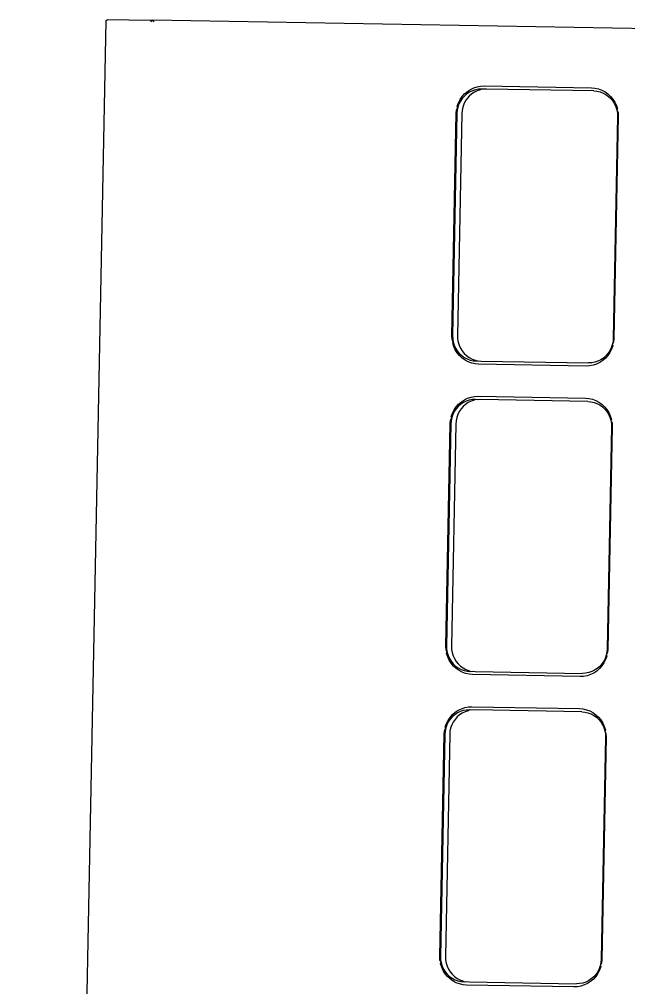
# Model space of a CAD drawing. Header units: millimetres. Extents: x 44692 to 333458, y -26854 to 14445.
# Drawn here: x 314008.7 to 314042.6, y -18658.2 to -18604.3 of the extents above; entities that cross this region are included whole.
import ezdxf

# ---------------------------------------------------------------- set-up
doc = ezdxf.new("R2010")
doc.units = ezdxf.units.MM
doc.header["$LTSCALE"] = 100
doc.layers.add('Muebles', color=112, linetype='Continuous')

msp = doc.modelspace()

# ---------------------------------------------------------------- linework, layer by layer
at = {"layer": 'Muebles'}
for p, q in [((314013.534, -18604.365), (314008.728, -18850.928)), ((314013.534, -18604.365), (314013.622, -18604.278)), ((314013.622, -18604.278), (314016.007, -18604.32)), ((314016.007, -18604.32), (314016.143, -18604.322)), ((314016.007, -18604.32), (314016.071, -18604.409)), ((314016.143, -18604.322), (314016.207, -18604.412)), ((314121.473, -18606.18), (314016.143, -18604.322)), ((314033.654, -18608.286), (314033.822, -18608.176)), ((314033.822, -18608.176), (314034.003, -18608.088)), ((314034.003, -18608.088), (314034.193, -18608.026)), ((314034.271, -18608.163), (314034.097, -18608.195)), ((314034.193, -18608.026), (314034.389, -18607.99)), ((314034.448, -18608.154), (314034.271, -18608.163)), ((314034.448, -18608.154), (314034.37, -18608.2)), ((314034.389, -18607.99), (314034.582, -18607.98)), ((314034.544, -18608.168), (314034.448, -18608.154)), ((314034.721, -18608.159), (314034.544, -18608.168)), ((314034.582, -18607.98), (314040.559, -18608.086)), ((314040.686, -18608.264), (314034.721, -18608.159)), ((314040.559, -18608.086), (314040.751, -18608.102)), ((314040.751, -18608.102), (314040.946, -18608.145)), ((314040.946, -18608.145), (314041.134, -18608.214)), ((314033.253, -18608.738), (314033.367, -18608.57)), ((314033.365, -18608.678), (314033.264, -18608.827)), ((314033.484, -18608.544), (314033.365, -18608.678)), ((314033.367, -18608.57), (314033.502, -18608.419)), ((314033.619, -18608.426), (314033.484, -18608.544)), ((314033.502, -18608.419), (314033.654, -18608.286)), ((314033.638, -18608.683), (314033.537, -18608.832)), ((314033.768, -18608.328), (314033.619, -18608.426)), ((314033.757, -18608.548), (314033.638, -18608.683)), ((314033.893, -18608.431), (314033.757, -18608.548)), ((314033.929, -18608.251), (314033.768, -18608.328)), ((314034.041, -18608.333), (314033.893, -18608.431)), ((314034.097, -18608.195), (314033.929, -18608.251)), ((314034.202, -18608.256), (314034.041, -18608.333)), ((314034.37, -18608.2), (314034.202, -18608.256)), ((314040.686, -18608.264), (314040.862, -18608.279)), ((314040.862, -18608.279), (314041.035, -18608.318)), ((314041.035, -18608.318), (314041.201, -18608.379)), ((314041.134, -18608.214), (314041.31, -18608.308)), ((314041.201, -18608.379), (314041.358, -18608.462)), ((314041.31, -18608.308), (314041.474, -18608.424)), ((314041.358, -18608.462), (314041.503, -18608.565)), ((314041.474, -18608.424), (314041.621, -18608.562)), ((314041.503, -18608.565), (314041.634, -18608.687)), ((314041.621, -18608.562), (314041.75, -18608.718)), ((314041.634, -18608.687), (314041.748, -18608.826)), ((314033.051, -18609.313), (314033.122, -18609.159)), ((314033.122, -18609.159), (314033.084, -18609.337)), ((314033.094, -18609.113), (314033.161, -18608.92)), ((314033.122, -18609.159), (314033.094, -18609.113)), ((314033.182, -18608.988), (314033.122, -18609.159)), ((314033.161, -18608.92), (314033.253, -18608.738)), ((314033.264, -18608.827), (314033.182, -18608.988)), ((314033.395, -18609.164), (314033.357, -18609.341)), ((314033.455, -18608.993), (314033.395, -18609.164)), ((314033.537, -18608.832), (314033.455, -18608.993)), ((314041.748, -18608.826), (314041.843, -18608.978)), ((314041.75, -18608.718), (314041.857, -18608.89)), ((314041.843, -18608.978), (314041.918, -18609.143)), ((314041.857, -18608.89), (314041.942, -18609.075)), ((314041.918, -18609.143), (314041.972, -18609.315)), ((314041.942, -18609.075), (314042.002, -18609.27)), ((314032.793, -18621.884), (314033.034, -18609.511)), ((314033.069, -18609.517), (314032.828, -18621.879)), ((314033.034, -18609.511), (314033.051, -18609.313)), ((314033.084, -18609.337), (314033.069, -18609.517)), ((314033.342, -18609.522), (314033.101, -18621.884)), ((314033.357, -18609.341), (314033.342, -18609.522)), ((314042.011, -18609.675), (314041.77, -18622.037)), ((314042.046, -18609.67), (314041.805, -18622.043)), ((314042.002, -18609.27), (314041.972, -18609.315)), ((314041.972, -18609.315), (314042.003, -18609.494)), ((314041.972, -18609.315), (314042.037, -18609.471)), ((314042.003, -18609.494), (314042.011, -18609.675)), ((314042.037, -18609.471), (314042.046, -18609.67)), ((314032.802, -18622.083), (314032.793, -18621.884)), ((314032.867, -18622.239), (314032.802, -18622.083)), ((314032.828, -18621.879), (314032.836, -18622.06)), ((314032.836, -18622.06), (314032.867, -18622.239)), ((314033.101, -18621.884), (314033.109, -18622.065)), ((314033.109, -18622.065), (314033.14, -18622.244)), ((314041.77, -18622.037), (314041.755, -18622.218)), ((314041.805, -18622.043), (314041.788, -18622.241)), ((314032.837, -18622.284), (314032.867, -18622.239)), ((314032.897, -18622.479), (314032.837, -18622.284)), ((314032.867, -18622.239), (314032.921, -18622.412)), ((314032.982, -18622.664), (314032.897, -18622.479)), ((314032.921, -18622.412), (314032.996, -18622.576)), ((314033.089, -18622.836), (314032.982, -18622.664)), ((314032.996, -18622.576), (314033.091, -18622.728)), ((314033.091, -18622.728), (314033.205, -18622.867)), ((314033.14, -18622.244), (314033.194, -18622.416)), ((314033.194, -18622.416), (314033.269, -18622.58)), ((314033.269, -18622.58), (314033.364, -18622.733)), ((314041.575, -18622.727), (314041.474, -18622.876)), ((314041.656, -18622.566), (314041.575, -18622.727)), ((314041.677, -18622.634), (314041.586, -18622.816)), ((314041.717, -18622.395), (314041.656, -18622.566)), ((314041.745, -18622.441), (314041.677, -18622.634)), ((314041.755, -18622.218), (314041.717, -18622.395)), ((314041.788, -18622.241), (314041.717, -18622.395)), ((314041.717, -18622.395), (314041.745, -18622.441)), ((314033.218, -18622.992), (314033.089, -18622.836)), ((314033.205, -18622.867), (314033.336, -18622.989)), ((314033.365, -18623.13), (314033.218, -18622.992)), ((314033.336, -18622.989), (314033.481, -18623.092)), ((314033.364, -18622.733), (314033.478, -18622.871)), ((314033.528, -18623.246), (314033.365, -18623.13)), ((314033.478, -18622.871), (314033.609, -18622.993)), ((314033.481, -18623.092), (314033.638, -18623.175)), ((314033.705, -18623.34), (314033.528, -18623.246)), ((314033.609, -18622.993), (314033.754, -18623.097)), ((314033.638, -18623.175), (314033.804, -18623.236)), ((314033.754, -18623.097), (314033.911, -18623.18)), ((314033.804, -18623.236), (314033.977, -18623.275)), ((314033.911, -18623.18), (314034.077, -18623.241)), ((314034.077, -18623.241), (314034.153, -18623.29)), ((314041.07, -18623.226), (314040.91, -18623.303)), ((314041.219, -18623.128), (314041.07, -18623.226)), ((314041.337, -18623.135), (314041.185, -18623.268)), ((314041.355, -18623.01), (314041.219, -18623.128)), ((314041.472, -18622.984), (314041.337, -18623.135)), ((314041.474, -18622.876), (314041.355, -18623.01)), ((314041.586, -18622.816), (314041.472, -18622.984)), ((314033.893, -18623.409), (314033.705, -18623.34)), ((314034.087, -18623.452), (314033.893, -18623.409)), ((314033.977, -18623.275), (314034.153, -18623.29)), ((314034.28, -18623.469), (314034.087, -18623.452)), ((314034.153, -18623.29), (314034.25, -18623.28)), ((314034.25, -18623.28), (314034.426, -18623.295)), ((314040.257, -18623.574), (314034.28, -18623.469)), ((314034.426, -18623.295), (314040.391, -18623.4)), ((314040.45, -18623.564), (314040.257, -18623.574)), ((314040.568, -18623.391), (314040.391, -18623.4)), ((314040.646, -18623.528), (314040.45, -18623.564)), ((314040.742, -18623.359), (314040.568, -18623.391)), ((314040.836, -18623.466), (314040.646, -18623.528)), ((314040.91, -18623.303), (314040.742, -18623.359)), ((314041.017, -18623.378), (314040.836, -18623.466)), ((314041.185, -18623.268), (314041.017, -18623.378)), ((314033.485, -18625.452), (314033.666, -18625.365)), ((314033.666, -18625.365), (314033.856, -18625.302)), ((314033.856, -18625.302), (314034.052, -18625.266)), ((314034.052, -18625.266), (314034.246, -18625.256)), ((314034.246, -18625.256), (314040.222, -18625.362)), ((314040.222, -18625.362), (314040.415, -18625.378)), ((314040.415, -18625.378), (314040.609, -18625.421)), ((314040.609, -18625.421), (314040.797, -18625.491)), ((314032.917, -18626.014), (314033.031, -18625.846)), ((314033.028, -18625.954), (314032.927, -18626.103)), ((314033.147, -18625.82), (314033.028, -18625.954)), ((314033.031, -18625.846), (314033.165, -18625.695)), ((314033.283, -18625.702), (314033.147, -18625.82)), ((314033.165, -18625.695), (314033.318, -18625.563)), ((314033.301, -18625.959), (314033.2, -18626.108)), ((314033.432, -18625.604), (314033.283, -18625.702)), ((314033.42, -18625.825), (314033.301, -18625.959)), ((314033.318, -18625.563), (314033.485, -18625.452)), ((314033.556, -18625.707), (314033.42, -18625.825)), ((314033.592, -18625.527), (314033.432, -18625.604)), ((314033.705, -18625.609), (314033.556, -18625.707)), ((314033.76, -18625.471), (314033.592, -18625.527)), ((314033.865, -18625.532), (314033.705, -18625.609)), ((314033.935, -18625.439), (314033.76, -18625.471)), ((314034.033, -18625.476), (314033.865, -18625.532)), ((314034.111, -18625.43), (314033.935, -18625.439)), ((314034.111, -18625.43), (314034.033, -18625.476)), ((314034.208, -18625.444), (314034.111, -18625.43)), ((314034.384, -18625.435), (314034.208, -18625.444)), ((314040.349, -18625.54), (314034.384, -18625.435)), ((314040.349, -18625.54), (314040.525, -18625.555)), ((314040.525, -18625.555), (314040.698, -18625.594)), ((314040.698, -18625.594), (314040.864, -18625.655)), ((314040.797, -18625.491), (314040.974, -18625.584)), ((314040.864, -18625.655), (314041.021, -18625.738)), ((314040.974, -18625.584), (314041.137, -18625.701)), ((314041.021, -18625.738), (314041.167, -18625.842)), ((314041.137, -18625.701), (314041.284, -18625.838)), ((314041.167, -18625.842), (314041.297, -18625.963)), ((314041.284, -18625.838), (314041.413, -18625.994)), ((314032.714, -18626.589), (314032.785, -18626.435)), ((314032.785, -18626.435), (314032.748, -18626.613)), ((314032.757, -18626.389), (314032.825, -18626.196)), ((314032.785, -18626.435), (314032.757, -18626.389)), ((314032.846, -18626.264), (314032.785, -18626.435)), ((314032.825, -18626.196), (314032.917, -18626.014)), ((314032.927, -18626.103), (314032.846, -18626.264)), ((314033.059, -18626.44), (314033.021, -18626.617)), ((314033.119, -18626.269), (314033.059, -18626.44)), ((314033.2, -18626.108), (314033.119, -18626.269)), ((314041.297, -18625.963), (314041.411, -18626.102)), ((314041.411, -18626.102), (314041.506, -18626.255)), ((314041.413, -18625.994), (314041.52, -18626.166)), ((314041.506, -18626.255), (314041.581, -18626.419)), ((314041.52, -18626.166), (314041.605, -18626.351)), ((314041.581, -18626.419), (314041.635, -18626.591)), ((314041.605, -18626.351), (314041.665, -18626.546)), ((314032.456, -18639.16), (314032.698, -18626.787)), ((314032.732, -18626.793), (314032.491, -18639.155)), ((314032.698, -18626.787), (314032.714, -18626.589)), ((314032.748, -18626.613), (314032.732, -18626.793)), ((314033.005, -18626.798), (314032.765, -18639.16)), ((314033.021, -18626.617), (314033.005, -18626.798)), ((314041.674, -18626.951), (314041.433, -18639.313)), ((314041.709, -18626.946), (314041.468, -18639.319)), ((314041.665, -18626.546), (314041.635, -18626.591)), ((314041.635, -18626.591), (314041.666, -18626.77)), ((314041.635, -18626.591), (314041.7, -18626.748)), ((314041.666, -18626.77), (314041.674, -18626.951)), ((314041.7, -18626.748), (314041.709, -18626.946)), ((314032.465, -18639.359), (314032.456, -18639.16)), ((314032.531, -18639.515), (314032.465, -18639.359)), ((314032.491, -18639.155), (314032.5, -18639.336)), ((314032.5, -18639.336), (314032.531, -18639.515)), ((314032.765, -18639.16), (314032.773, -18639.341)), ((314032.773, -18639.341), (314032.804, -18639.52)), ((314041.433, -18639.313), (314041.418, -18639.494)), ((314041.468, -18639.319), (314041.451, -18639.518)), ((314032.5, -18639.56), (314032.531, -18639.515)), ((314032.56, -18639.755), (314032.5, -18639.56)), ((314032.531, -18639.515), (314032.584, -18639.688)), ((314032.645, -18639.94), (314032.56, -18639.755)), ((314032.584, -18639.688), (314032.659, -18639.852)), ((314032.753, -18640.112), (314032.645, -18639.94)), ((314032.659, -18639.852), (314032.754, -18640.004)), ((314032.804, -18639.52), (314032.857, -18639.692)), ((314032.857, -18639.692), (314032.932, -18639.856)), ((314032.932, -18639.856), (314033.027, -18640.009)), ((314041.32, -18639.842), (314041.238, -18640.003)), ((314041.341, -18639.91), (314041.249, -18640.092)), ((314041.38, -18639.671), (314041.32, -18639.842)), ((314041.409, -18639.718), (314041.341, -18639.91)), ((314041.418, -18639.494), (314041.38, -18639.671)), ((314041.451, -18639.518), (314041.38, -18639.671)), ((314041.38, -18639.671), (314041.409, -18639.718)), ((314032.881, -18640.268), (314032.753, -18640.112)), ((314032.754, -18640.004), (314032.868, -18640.143)), ((314032.868, -18640.143), (314032.999, -18640.265)), ((314033.028, -18640.406), (314032.881, -18640.268)), ((314032.999, -18640.265), (314033.144, -18640.368)), ((314033.027, -18640.009), (314033.141, -18640.147)), ((314033.192, -18640.522), (314033.028, -18640.406)), ((314033.141, -18640.147), (314033.272, -18640.269)), ((314033.144, -18640.368), (314033.301, -18640.451)), ((314033.272, -18640.269), (314033.417, -18640.373)), ((314033.301, -18640.451), (314033.467, -18640.512)), ((314033.417, -18640.373), (314033.574, -18640.456)), ((314033.574, -18640.456), (314033.74, -18640.517)), ((314040.734, -18640.502), (314040.574, -18640.579)), ((314040.883, -18640.404), (314040.734, -18640.502)), ((314041, -18640.412), (314040.848, -18640.544)), ((314041.018, -18640.286), (314040.883, -18640.404)), ((314041.135, -18640.26), (314041, -18640.412)), ((314041.137, -18640.152), (314041.018, -18640.286)), ((314041.249, -18640.092), (314041.135, -18640.26)), ((314041.238, -18640.003), (314041.137, -18640.152)), ((314033.369, -18640.616), (314033.192, -18640.522)), ((314033.556, -18640.685), (314033.369, -18640.616)), ((314033.467, -18640.512), (314033.64, -18640.551)), ((314033.751, -18640.728), (314033.556, -18640.685)), ((314033.64, -18640.551), (314033.816, -18640.566)), ((314033.74, -18640.517), (314033.816, -18640.566)), ((314033.944, -18640.745), (314033.751, -18640.728)), ((314033.816, -18640.566), (314033.913, -18640.556)), ((314033.913, -18640.556), (314034.089, -18640.571)), ((314039.92, -18640.85), (314033.944, -18640.745)), ((314034.089, -18640.571), (314040.054, -18640.676)), ((314040.113, -18640.841), (314039.92, -18640.85)), ((314040.231, -18640.667), (314040.054, -18640.676)), ((314040.31, -18640.804), (314040.113, -18640.841)), ((314040.405, -18640.635), (314040.231, -18640.667)), ((314040.499, -18640.742), (314040.31, -18640.804)), ((314040.574, -18640.579), (314040.405, -18640.635)), ((314040.68, -18640.655), (314040.499, -18640.742)), ((314040.848, -18640.544), (314040.68, -18640.655)), ((314033.149, -18642.728), (314033.329, -18642.641)), ((314033.329, -18642.641), (314033.519, -18642.579)), ((314033.519, -18642.579), (314033.715, -18642.542)), ((314033.715, -18642.542), (314033.909, -18642.533)), ((314033.909, -18642.533), (314039.885, -18642.638)), ((314039.885, -18642.638), (314040.078, -18642.654)), ((314040.078, -18642.654), (314040.273, -18642.698)), ((314032.58, -18643.291), (314032.694, -18643.123)), ((314032.811, -18643.096), (314032.691, -18643.23)), ((314032.694, -18643.123), (314032.828, -18642.971)), ((314032.946, -18642.978), (314032.811, -18643.096)), ((314032.828, -18642.971), (314032.981, -18642.839)), ((314033.095, -18642.88), (314032.946, -18642.978)), ((314033.084, -18643.101), (314032.965, -18643.235)), ((314032.981, -18642.839), (314033.149, -18642.728)), ((314033.219, -18642.983), (314033.084, -18643.101)), ((314033.255, -18642.803), (314033.095, -18642.88)), ((314033.368, -18642.885), (314033.219, -18642.983)), ((314033.424, -18642.747), (314033.255, -18642.803)), ((314033.528, -18642.808), (314033.368, -18642.885)), ((314033.598, -18642.715), (314033.424, -18642.747)), ((314033.697, -18642.752), (314033.528, -18642.808)), ((314033.774, -18642.706), (314033.598, -18642.715)), ((314033.774, -18642.706), (314033.697, -18642.752)), ((314033.871, -18642.72), (314033.774, -18642.706)), ((314034.047, -18642.711), (314033.871, -18642.72)), ((314040.013, -18642.816), (314034.047, -18642.711)), ((314040.013, -18642.816), (314040.189, -18642.831)), ((314040.189, -18642.831), (314040.361, -18642.87)), ((314040.273, -18642.698), (314040.46, -18642.767)), ((314040.361, -18642.87), (314040.528, -18642.931)), ((314040.46, -18642.767), (314040.637, -18642.86)), ((314040.528, -18642.931), (314040.685, -18643.014)), ((314040.637, -18642.86), (314040.8, -18642.977)), ((314040.685, -18643.014), (314040.83, -18643.118)), ((314040.8, -18642.977), (314040.948, -18643.114)), ((314040.83, -18643.118), (314040.96, -18643.24)), ((314040.948, -18643.114), (314041.076, -18643.27)), ((314032.377, -18643.865), (314032.449, -18643.711)), ((314032.449, -18643.711), (314032.411, -18643.889)), ((314032.42, -18643.665), (314032.488, -18643.473)), ((314032.449, -18643.711), (314032.42, -18643.665)), ((314032.509, -18643.541), (314032.449, -18643.711)), ((314032.488, -18643.473), (314032.58, -18643.291)), ((314032.59, -18643.379), (314032.509, -18643.541)), ((314032.691, -18643.23), (314032.59, -18643.379)), ((314032.722, -18643.716), (314032.684, -18643.893)), ((314032.782, -18643.545), (314032.722, -18643.716)), ((314032.863, -18643.384), (314032.782, -18643.545)), ((314032.965, -18643.235), (314032.863, -18643.384)), ((314040.96, -18643.24), (314041.074, -18643.378)), ((314041.074, -18643.378), (314041.17, -18643.531)), ((314041.076, -18643.27), (314041.184, -18643.443)), ((314041.17, -18643.531), (314041.245, -18643.695)), ((314041.184, -18643.443), (314041.268, -18643.628)), ((314041.245, -18643.695), (314041.298, -18643.867)), ((314041.268, -18643.628), (314041.329, -18643.822)), ((314032.12, -18656.437), (314032.361, -18644.063)), ((314032.396, -18644.069), (314032.155, -18656.431)), ((314032.361, -18644.063), (314032.377, -18643.865)), ((314032.411, -18643.889), (314032.396, -18644.069)), ((314032.669, -18644.074), (314032.428, -18656.436)), ((314032.684, -18643.893), (314032.669, -18644.074)), ((314041.337, -18644.227), (314041.096, -18656.589)), ((314041.372, -18644.222), (314041.131, -18656.596)), ((314041.329, -18643.822), (314041.298, -18643.867)), ((314041.298, -18643.867), (314041.329, -18644.046)), ((314041.298, -18643.867), (314041.364, -18644.024)), ((314041.329, -18644.046), (314041.337, -18644.227)), ((314041.364, -18644.024), (314041.372, -18644.222)), ((314032.128, -18656.635), (314032.12, -18656.437)), ((314032.194, -18656.791), (314032.128, -18656.635)), ((314032.155, -18656.431), (314032.163, -18656.612)), ((314032.163, -18656.612), (314032.194, -18656.791)), ((314032.428, -18656.436), (314032.436, -18656.617)), ((314032.436, -18656.617), (314032.467, -18656.796)), ((314041.096, -18656.589), (314041.081, -18656.77)), ((314041.131, -18656.596), (314041.115, -18656.794)), ((314032.163, -18656.837), (314032.194, -18656.791)), ((314032.224, -18657.031), (314032.163, -18656.837)), ((314032.194, -18656.791), (314032.247, -18656.964)), ((314032.308, -18657.217), (314032.224, -18657.031)), ((314032.247, -18656.964), (314032.322, -18657.128)), ((314032.322, -18657.128), (314032.418, -18657.28)), ((314032.467, -18656.796), (314032.52, -18656.968)), ((314032.52, -18656.968), (314032.595, -18657.132)), ((314032.595, -18657.132), (314032.691, -18657.285)), ((314040.983, -18657.118), (314040.902, -18657.279)), ((314041.004, -18657.186), (314040.912, -18657.368)), ((314041.043, -18656.947), (314040.983, -18657.118)), ((314041.072, -18656.994), (314041.004, -18657.186)), ((314041.081, -18656.77), (314041.043, -18656.947)), ((314041.115, -18656.794), (314041.043, -18656.947)), ((314041.043, -18656.947), (314041.072, -18656.994)), ((314032.416, -18657.389), (314032.308, -18657.217)), ((314032.544, -18657.545), (314032.416, -18657.389)), ((314032.418, -18657.28), (314032.532, -18657.419)), ((314032.532, -18657.419), (314032.662, -18657.541)), ((314032.691, -18657.682), (314032.544, -18657.545)), ((314032.662, -18657.541), (314032.807, -18657.644)), ((314032.691, -18657.285), (314032.805, -18657.423)), ((314032.855, -18657.799), (314032.691, -18657.682)), ((314032.805, -18657.423), (314032.935, -18657.545)), ((314032.807, -18657.644), (314032.964, -18657.727)), ((314032.935, -18657.545), (314033.08, -18657.649)), ((314032.964, -18657.727), (314033.13, -18657.788)), ((314033.08, -18657.649), (314033.237, -18657.732)), ((314033.237, -18657.732), (314033.404, -18657.793)), ((314040.546, -18657.68), (314040.397, -18657.778)), ((314040.664, -18657.688), (314040.511, -18657.82)), ((314040.681, -18657.562), (314040.546, -18657.68)), ((314040.798, -18657.536), (314040.664, -18657.688)), ((314040.8, -18657.428), (314040.681, -18657.562)), ((314040.912, -18657.368), (314040.798, -18657.536)), ((314040.902, -18657.279), (314040.8, -18657.428)), ((314033.032, -18657.892), (314032.855, -18657.799)), ((314033.219, -18657.961), (314033.032, -18657.892)), ((314033.13, -18657.788), (314033.303, -18657.827)), ((314033.414, -18658.005), (314033.219, -18657.961)), ((314033.303, -18657.827), (314033.479, -18657.842)), ((314033.404, -18657.793), (314033.479, -18657.842)), ((314033.607, -18658.021), (314033.414, -18658.005)), ((314033.479, -18657.842), (314033.576, -18657.832)), ((314033.576, -18657.832), (314033.752, -18657.847)), ((314039.583, -18658.126), (314033.607, -18658.021)), ((314033.752, -18657.847), (314039.717, -18657.952)), ((314039.777, -18658.117), (314039.583, -18658.126)), ((314039.894, -18657.943), (314039.717, -18657.952)), ((314039.973, -18658.08), (314039.777, -18658.117)), ((314040.068, -18657.911), (314039.894, -18657.943)), ((314040.163, -18658.018), (314039.973, -18658.08)), ((314040.237, -18657.855), (314040.068, -18657.911)), ((314040.343, -18657.931), (314040.163, -18658.018)), ((314040.397, -18657.778), (314040.237, -18657.855)), ((314040.511, -18657.82), (314040.343, -18657.931))]:
    msp.add_line(p, q, dxfattribs=at)

doc.saveas('drawing.dxf')
